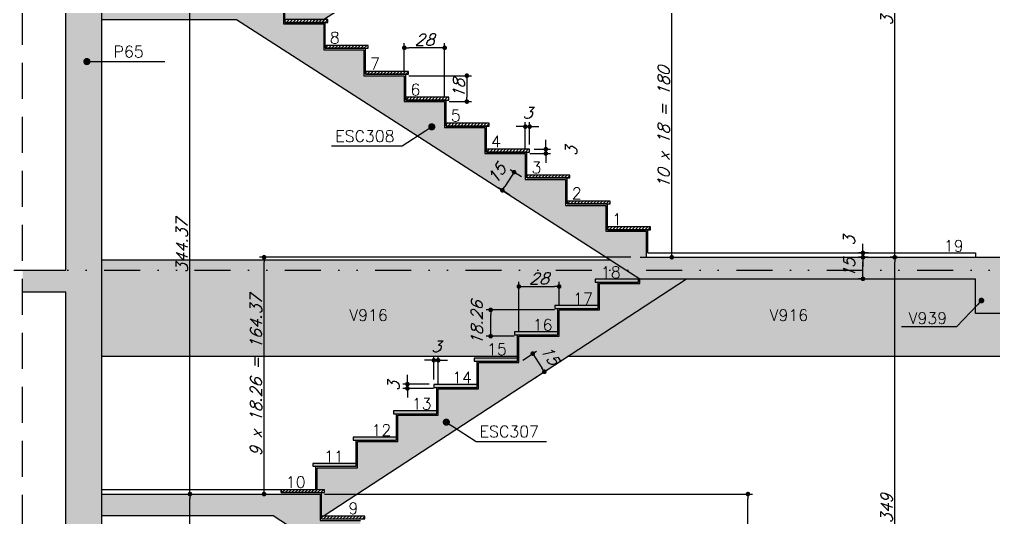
# Model space of a CAD drawing. Header units: millimetres. Extents: x 7530 to 14400, y -7174 to -2969.
# Drawn here: x 7871 to 8548, y -4761 to -4415 of the extents above; entities that cross this region are included whole.
import ezdxf
from ezdxf import colors
from ezdxf.entities.mleader import LeaderData, LeaderLine
from ezdxf.math import Vec2, Vec3

# ---------------------------------------------------------------- set-up
doc = ezdxf.new("R2010")
doc.units = ezdxf.units.MM
doc.header["$LTSCALE"] = 50
doc.header["$PDMODE"] = 3
doc.linetypes.add('DASHED', pattern=[0.75, 0.5, -0.25])
doc.linetypes.add('DIVIDE2', pattern=[0.625, 0.25, -0.125, 0, -0.125, 0, -0.125])
for name, color, linetype in [('F-AUX-RED', 1, 'Continuous'), ('F-BOCEL CORTE', 2, 'Continuous'), ('F-BOCEL VISTA', 253, 'Continuous'), ('F-CORTE', 4, 'Continuous'), ('F-COTAS', 106, 'Continuous'), ('F-EIXOS-DET', 1, 'Continuous'), ('F-ESC CORTE', 4, 'Continuous'), ('F-ESC NOME', 2, 'Continuous'), ('F-ESC NUM', 2, 'Continuous'), ('F-ESC SOLIDO CORTE', 71, 'Continuous'), ('F-ESC VISTA', 2, 'Continuous'), ('F-ESCADAS', 2, 'Continuous'), ('F-REV_VISTA', 254, 'Continuous'), ('F-REVESTIMENTO', 1, 'Continuous'), ('F-SOLIDO', 71, 'Continuous'), ('F-TEXTO-YELLOW', 2, 'Continuous'), ('F-VISTA', 2, 'Continuous'), ('F-VISTA SÓLIDO', 254, 'Continuous'), ('F-VISTA SÓLIDO ESCADA', 253, 'Continuous')]:
    doc.layers.add(name, color=color, linetype=linetype)
doc.styles.add('5385-ARQ-PB-BAS-PLA-TER-TORRE-A-106-TXT$0$R60-75', font='romans.shx', dxfattribs={"height": 0.1125})
doc.styles.add('CP-TEXT-INCL', font='romans.shx', dxfattribs={"oblique": 20})
doc.styles.add('MCP', font='romans.shx')
doc.styles.add('ROMANS', font='romans.shx')
doc.styles.get("Standard").update_dxf_attribs({"font": 'romans.shx'})
doc.dimstyles.new('CP-COTAS-50', dxfattribs={"dimscale": 0.64, "dimtxt": 12.5, "dimasz": 5, "dimexe": 5, "dimexo": 5, "dimgap": 2.5, "dimtad": 1, "dimdec": 1, "dimdsep": 46, "dimtxsty": 'CP-TEXT-INCL', "dimblk1": 'DOT', "dimblk2": 'DOT', "dimsah": 1, "dimcen": 9, "dimclrd": 256, "dimclre": 256, "dimclrt": 256, "dimadec": 0, "dimazin": 0, "dimtfac": 1, "dimtdec": 1, "dimtmove": 2, "dimatfit": 3, "dimldrblk": 'DOT', "dimfxl": 5, "dimtolj": 1, "dimarcsym": 0})

# ---------------------------------------------------------------- blocks, each defined once
blk = doc.blocks.new('A$C641cacc2')
at = {"layer": 'F-EIXOS-DET', "color": 252, "linetype": 'DIVIDE2', "ltscale": 2}
blk.add_lwpolyline([(13416.17, -5663.79), (14211.67, -5663.79)], dxfattribs=at)
blk = doc.blocks.new('BOCEL_EST')
at = {"layer": 'F-BOCEL CORTE'}
h = blk.add_hatch(dxfattribs=at)
h.set_pattern_fill('ANSI31', color=2, scale=0.5)
h.paths.add_polyline_path([(13.59, -262.25), (13.59, -260.25), (-16.41, -260.25), (-16.41, -262.25)])
at = {"layer": 'F-BOCEL CORTE', "color": 2}
blk.add_lwpolyline([(-16.41, -260.25), (-16.41, -262.25), (13.59, -262.25), (13.59, -260.25), (-16.41, -260.25)], dxfattribs=at)
blk = doc.blocks.new('BOCEL_VISTA_EST')
at = {"layer": 'F-BOCEL VISTA'}
h = blk.add_hatch(color=254, dxfattribs=at)
h.dxf.hatch_style = 1
h.paths.add_polyline_path([(-209.57, -462.94), (-209.57, -460.94), (-239.57, -460.94), (-239.57, -462.94)])
blk.add_lwpolyline([(-239.57, -460.94), (-239.57, -462.94), (-209.57, -462.94), (-209.57, -460.94), (-239.57, -460.94)], dxfattribs=at)
blk = doc.blocks.new('_DOT')
at = {"color": 0, "linetype": 'ByBlock'}
blk.add_line((-0.5, 0), (-1, 0), dxfattribs=at)
at = {"color": 0, "linetype": 'ByBlock', "const_width": 0.5}
blk.add_lwpolyline([(-0.25, 0, 1), (0.25, 0, 1)], format="xyb", close=True, dxfattribs=at)
blk = doc.blocks.new('*D326')
at = {"layer": 'DEFPOINTS', "color": 0, "transparency": 16777216}
for p in [(8159.05, -4651.44), (8159.05, -4667.98), (8162.05, -4670.98)]:
    blk.add_point(p, dxfattribs=at)
at = {"layer": 'F-COTAS', "lineweight": -2, "transparency": 16777216}
for p, q in [((8155.85, -4651.44), (8152.65, -4651.44)), ((8159.05, -4664.78), (8159.05, -4648.24)), ((8162.05, -4651.44), (8159.05, -4651.44)), ((8162.05, -4667.78), (8162.05, -4648.24)), ((8165.25, -4651.44), (8168.45, -4651.44))]:
    blk.add_line(p, q, dxfattribs=at)
at = {"layer": 'F-COTAS', "lineweight": -2, "transparency": 16777216, "xscale": 3.2, "yscale": 3.2, "zscale": 3.2}
blk.add_blockref('_DOT', (8159.05, -4651.44), dxfattribs=at)
at = {"layer": 'F-COTAS', "lineweight": -2, "transparency": 16777216, "xscale": 3.2, "yscale": 3.2, "zscale": 3.2, "rotation": 180}
blk.add_blockref('_DOT', (8162.05, -4651.44), dxfattribs=at)
at = {"layer": 'F-COTAS', "transparency": 16777216, "insert": (8160.55, -4641.84), "char_height": 8, "attachment_point": 5, "style": 'CP-TEXT-INCL'}
blk.add_mtext('\\A1;3', dxfattribs=at)
blk = doc.blocks.new('*D327')
at = {"layer": 'DEFPOINTS', "color": 0, "transparency": 16777216}
for p in [(8140.68, -4667.98), (8159.05, -4667.98), (8162.05, -4670.98)]:
    blk.add_point(p, dxfattribs=at)
at = {"layer": 'F-COTAS', "lineweight": -2, "transparency": 16777216}
for p, q in [((8140.68, -4664.78), (8140.68, -4661.58)), ((8155.85, -4667.98), (8137.48, -4667.98)), ((8158.85, -4670.98), (8137.48, -4670.98)), ((8140.68, -4670.98), (8140.68, -4667.98)), ((8140.68, -4674.18), (8140.68, -4677.38))]:
    blk.add_line(p, q, dxfattribs=at)
at = {"layer": 'F-COTAS', "lineweight": -2, "transparency": 16777216, "xscale": 3.2, "yscale": 3.2, "zscale": 3.2}
for p, rotation in [((8140.68, -4667.98), 270), ((8140.68, -4670.98), 90)]:
    blk.add_blockref('_DOT', p, dxfattribs=dict(at, rotation=rotation))
at = {"layer": 'F-COTAS', "transparency": 16777216, "insert": (8131.08, -4669.48), "char_height": 8, "attachment_point": 5, "rotation": 90, "style": 'CP-TEXT-INCL'}
blk.add_mtext('\\A1;3', dxfattribs=at)
blk = doc.blocks.new('*D342')
at = {"layer": 'DEFPOINTS', "color": 0, "transparency": 16777216}
for p in [(8222.55, -4507.93), (8225.55, -4504.93), (8236.78, -4507.93)]:
    blk.add_point(p, dxfattribs=at)
at = {"layer": 'F-COTAS', "lineweight": -2, "transparency": 16777216}
for p, q in [((8236.78, -4501.73), (8236.78, -4498.53)), ((8225.75, -4507.93), (8239.98, -4507.93)), ((8228.75, -4504.93), (8239.98, -4504.93)), ((8236.78, -4504.93), (8236.78, -4507.93)), ((8236.78, -4511.13), (8236.78, -4514.33))]:
    blk.add_line(p, q, dxfattribs=at)
at = {"layer": 'F-COTAS', "lineweight": -2, "transparency": 16777216, "xscale": 3.2, "yscale": 3.2, "zscale": 3.2}
for p, rotation in [((8236.78, -4504.93), 270), ((8236.78, -4507.93), 90)]:
    blk.add_blockref('_DOT', p, dxfattribs=dict(at, rotation=rotation))
at = {"layer": 'F-COTAS', "transparency": 16777216, "insert": (8254.38, -4506.43), "char_height": 8, "attachment_point": 5, "rotation": 90, "style": 'CP-TEXT-INCL'}
blk.add_mtext('\\A1;3', dxfattribs=at)
blk = doc.blocks.new('*D343')
at = {"layer": 'DEFPOINTS', "color": 0, "transparency": 16777216}
for p in [(8225.55, -4489.29), (8222.55, -4507.93), (8225.55, -4504.93)]:
    blk.add_point(p, dxfattribs=at)
at = {"layer": 'F-COTAS', "lineweight": -2, "transparency": 16777216}
for p, q in [((8219.35, -4489.29), (8216.15, -4489.29)), ((8222.55, -4504.73), (8222.55, -4486.09)), ((8222.55, -4489.29), (8225.55, -4489.29)), ((8225.55, -4501.73), (8225.55, -4486.09)), ((8228.75, -4489.29), (8231.95, -4489.29))]:
    blk.add_line(p, q, dxfattribs=at)
at = {"layer": 'F-COTAS', "lineweight": -2, "transparency": 16777216, "xscale": 3.2, "yscale": 3.2, "zscale": 3.2}
blk.add_blockref('_DOT', (8222.55, -4489.29), dxfattribs=at)
at = {"layer": 'F-COTAS', "lineweight": -2, "transparency": 16777216, "xscale": 3.2, "yscale": 3.2, "zscale": 3.2, "rotation": 180}
blk.add_blockref('_DOT', (8225.55, -4489.29), dxfattribs=at)
at = {"layer": 'F-COTAS', "transparency": 16777216, "insert": (8224.05, -4479.69), "char_height": 8, "attachment_point": 5, "style": 'CP-TEXT-INCL'}
blk.add_mtext('\\A1;3', dxfattribs=at)
blk = doc.blocks.new('*D344')
at = {"layer": 'DEFPOINTS', "color": 0, "transparency": 16777216}
for p in [(8138.55, -4434.57), (8138.55, -4453.93), (8166.55, -4471.93)]:
    blk.add_point(p, dxfattribs=at)
at = {"layer": 'F-COTAS', "lineweight": -2, "transparency": 16777216}
for p, q in [((8138.55, -4450.73), (8138.55, -4431.37)), ((8163.35, -4434.57), (8141.75, -4434.57)), ((8166.55, -4468.73), (8166.55, -4431.37))]:
    blk.add_line(p, q, dxfattribs=at)
at = {"layer": 'F-COTAS', "lineweight": -2, "transparency": 16777216, "xscale": 3.2, "yscale": 3.2, "zscale": 3.2, "rotation": 180}
blk.add_blockref('_DOT', (8138.55, -4434.57), dxfattribs=at)
at = {"layer": 'F-COTAS', "lineweight": -2, "transparency": 16777216, "xscale": 3.2, "yscale": 3.2, "zscale": 3.2}
blk.add_blockref('_DOT', (8166.55, -4434.57), dxfattribs=at)
at = {"layer": 'F-COTAS', "transparency": 16777216, "insert": (8152.55, -4428.97), "char_height": 8, "attachment_point": 5, "style": 'CP-TEXT-INCL'}
blk.add_mtext('\\A1;28', dxfattribs=at)
blk = doc.blocks.new('*D345')
at = {"layer": 'DEFPOINTS', "color": 0, "transparency": 16777216}
for p in [(8138.55, -4453.93), (8166.55, -4471.93), (8181.95, -4471.93)]:
    blk.add_point(p, dxfattribs=at)
at = {"layer": 'F-COTAS', "lineweight": -2, "transparency": 16777216}
for p, q in [((8141.75, -4453.93), (8185.15, -4453.93)), ((8181.95, -4457.13), (8181.95, -4468.73)), ((8169.75, -4471.93), (8185.15, -4471.93))]:
    blk.add_line(p, q, dxfattribs=at)
at = {"layer": 'F-COTAS', "lineweight": -2, "transparency": 16777216, "xscale": 3.2, "yscale": 3.2, "zscale": 3.2}
for p, rotation in [((8181.95, -4453.93), 90), ((8181.95, -4471.93), 270)]:
    blk.add_blockref('_DOT', p, dxfattribs=dict(at, rotation=rotation))
at = {"layer": 'F-COTAS', "transparency": 16777216, "insert": (8176.35, -4462.93), "char_height": 8, "attachment_point": 5, "rotation": 90, "style": 'CP-TEXT-INCL'}
blk.add_mtext('\\A1;18', dxfattribs=at)
blk = doc.blocks.new('*D349')
at = {"layer": 'DEFPOINTS', "color": 0, "transparency": 16777216}
for p in [(8218.05, -4652.98), (8226.16, -4665.6), (8235.81, -4659.4)]:
    blk.add_point(p, dxfattribs=at)
at = {"layer": 'F-COTAS', "lineweight": -2, "transparency": 16777216}
for p, q in [((8220.74, -4651.25), (8230.39, -4645.05)), ((8229.43, -4649.47), (8234.08, -4656.7)), ((8228.85, -4663.87), (8238.5, -4657.66))]:
    blk.add_line(p, q, dxfattribs=at)
at = {"layer": 'F-COTAS', "lineweight": -2, "transparency": 16777216, "xscale": 3.2, "yscale": 3.2, "zscale": 3.2}
for p, rotation in [((8227.7, -4646.78), 122.7352345898464), ((8235.81, -4659.4), 302.7352345898464)]:
    blk.add_blockref('_DOT', p, dxfattribs=dict(at, rotation=rotation))
at = {"layer": 'F-COTAS', "transparency": 16777216, "insert": (8239.83, -4647.89), "char_height": 8, "attachment_point": 5, "rotation": 302.73523, "style": 'CP-TEXT-INCL'}
blk.add_mtext('\\A1;15', dxfattribs=at)
blk = doc.blocks.new('*D354')
at = {"layer": 'DEFPOINTS', "color": 0, "transparency": 16777216}
for p in [(8222.55, -4525.93), (8206.63, -4533.52), (8214.44, -4538.54)]:
    blk.add_point(p, dxfattribs=at)
at = {"layer": 'F-COTAS', "lineweight": -2, "transparency": 16777216}
for p, q in [((8213.01, -4523.6), (8208.36, -4530.83)), ((8219.86, -4524.2), (8212.05, -4519.17)), ((8211.75, -4536.81), (8203.93, -4531.79))]:
    blk.add_line(p, q, dxfattribs=at)
at = {"layer": 'F-COTAS', "lineweight": -2, "transparency": 16777216, "xscale": 3.2, "yscale": 3.2, "zscale": 3.2}
for p, rotation in [((8214.74, -4520.9), 57.26477372789033), ((8206.63, -4533.52), 237.2647737278903)]:
    blk.add_blockref('_DOT', p, dxfattribs=dict(at, rotation=rotation))
at = {"layer": 'F-COTAS', "transparency": 16777216, "insert": (8202.61, -4522.02), "char_height": 8, "attachment_point": 5, "rotation": 57.26477, "style": 'CP-TEXT-INCL'}
blk.add_mtext('\\A1;15', dxfattribs=at)
blk = doc.blocks.new('*D359')
at = {"layer": 'DEFPOINTS', "color": 0, "transparency": 16777216}
for p in [(8198.5, -4616.45), (8246.05, -4616.45), (8218.05, -4634.72)]:
    blk.add_point(p, dxfattribs=at)
at = {"layer": 'F-COTAS', "lineweight": -2, "transparency": 16777216}
for p, q in [((8242.85, -4616.45), (8195.3, -4616.45)), ((8198.5, -4631.52), (8198.5, -4619.65)), ((8214.85, -4634.72), (8195.3, -4634.72))]:
    blk.add_line(p, q, dxfattribs=at)
at = {"layer": 'F-COTAS', "lineweight": -2, "transparency": 16777216, "xscale": 3.2, "yscale": 3.2, "zscale": 3.2}
for p, rotation in [((8198.5, -4616.45), 90), ((8198.5, -4634.72), 270)]:
    blk.add_blockref('_DOT', p, dxfattribs=dict(at, rotation=rotation))
at = {"layer": 'F-COTAS', "transparency": 16777216, "insert": (8188.9, -4625.59), "char_height": 8, "attachment_point": 5, "rotation": 90, "style": 'CP-TEXT-INCL'}
blk.add_mtext('\\A1;18.26', dxfattribs=at)
blk = doc.blocks.new('*D360')
at = {"layer": 'DEFPOINTS', "color": 0, "transparency": 16777216}
for p in [(8246.05, -4600.27), (8246.05, -4616.45), (8218.05, -4634.72)]:
    blk.add_point(p, dxfattribs=at)
at = {"layer": 'F-COTAS', "lineweight": -2, "transparency": 16777216}
for p, q in [((8218.05, -4631.52), (8218.05, -4597.07)), ((8246.05, -4613.25), (8246.05, -4597.07)), ((8221.25, -4600.27), (8242.85, -4600.27))]:
    blk.add_line(p, q, dxfattribs=at)
at = {"layer": 'F-COTAS', "lineweight": -2, "transparency": 16777216, "xscale": 3.2, "yscale": 3.2, "zscale": 3.2, "rotation": 180}
blk.add_blockref('_DOT', (8218.05, -4600.27), dxfattribs=at)
at = {"layer": 'F-COTAS', "lineweight": -2, "transparency": 16777216, "xscale": 3.2, "yscale": 3.2, "zscale": 3.2}
blk.add_blockref('_DOT', (8246.05, -4600.27), dxfattribs=at)
at = {"layer": 'F-COTAS', "transparency": 16777216, "insert": (8232.05, -4594.67), "char_height": 8, "attachment_point": 5, "style": 'CP-TEXT-INCL'}
blk.add_mtext('\\A1;28', dxfattribs=at)
blk = doc.blocks.new('*D364')
at = {"layer": 'DEFPOINTS', "color": 0, "transparency": 16777216}
for p in [(8479.04, -4579.93), (8479.04, -4579.93), (8479.04, -4928.93)]:
    blk.add_point(p, dxfattribs=at)
at = {"layer": 'F-COTAS', "lineweight": -2, "transparency": 16777216}
blk.add_line((8479.04, -4925.73), (8479.04, -4583.13), dxfattribs=at)
at = {"layer": 'F-COTAS', "lineweight": -2, "transparency": 16777216, "xscale": 3.2, "yscale": 3.2, "zscale": 3.2}
for p, rotation in [((8479.04, -4579.93), 90), ((8479.04, -4928.93), 270)]:
    blk.add_blockref('_DOT', p, dxfattribs=dict(at, rotation=rotation))
at = {"layer": 'F-COTAS', "transparency": 16777216, "insert": (8473.44, -4754.43), "char_height": 8, "attachment_point": 5, "rotation": 90, "style": 'CP-TEXT-INCL'}
blk.add_mtext('\\A1;349', dxfattribs=at)
blk = doc.blocks.new('*D365')
at = {"layer": 'DEFPOINTS', "color": 0, "transparency": 16777216}
for p in [(8479.04, -4237.93), (8484.1, -4237.93), (8484.1, -4579.93)]:
    blk.add_point(p, dxfattribs=at)
at = {"layer": 'F-COTAS', "lineweight": -2, "transparency": 16777216}
for p, q in [((8480.9, -4237.93), (8475.84, -4237.93)), ((8479.04, -4576.73), (8479.04, -4241.13)), ((8480.9, -4579.93), (8475.84, -4579.93))]:
    blk.add_line(p, q, dxfattribs=at)
at = {"layer": 'F-COTAS', "lineweight": -2, "transparency": 16777216, "xscale": 3.2, "yscale": 3.2, "zscale": 3.2}
for p, rotation in [((8479.04, -4237.93), 90), ((8479.04, -4579.93), 270)]:
    blk.add_blockref('_DOT', p, dxfattribs=dict(at, rotation=rotation))
at = {"layer": 'F-COTAS', "transparency": 16777216, "insert": (8473.44, -4408.93), "char_height": 8, "attachment_point": 5, "rotation": 90, "style": 'CP-TEXT-INCL'}
blk.add_mtext('\\A1;342', dxfattribs=at)
blk = doc.blocks.new('*D372')
at = {"layer": 'DEFPOINTS', "color": 0, "transparency": 16777216}
for p in [(8456.95, -4579.93), (8461.58, -4579.93), (8461.58, -4594.93)]:
    blk.add_point(p, dxfattribs=at)
at = {"layer": 'F-COTAS', "lineweight": -2, "transparency": 16777216}
for p, q in [((8458.38, -4579.93), (8453.75, -4579.93)), ((8456.95, -4591.73), (8456.95, -4583.13)), ((8458.38, -4594.93), (8453.75, -4594.93))]:
    blk.add_line(p, q, dxfattribs=at)
at = {"layer": 'F-COTAS', "lineweight": -2, "transparency": 16777216, "xscale": 3.2, "yscale": 3.2, "zscale": 3.2}
for p, rotation in [((8456.95, -4579.93), 90), ((8456.95, -4594.93), 270)]:
    blk.add_blockref('_DOT', p, dxfattribs=dict(at, rotation=rotation))
at = {"layer": 'F-COTAS', "transparency": 16777216, "insert": (8447.35, -4587.43), "char_height": 8, "attachment_point": 5, "rotation": 90, "style": 'CP-TEXT-INCL'}
blk.add_mtext('\\A1;15', dxfattribs=at)
blk = doc.blocks.new('*D373')
at = {"layer": 'DEFPOINTS', "color": 0, "transparency": 16777216}
for p in [(8456.95, -4576.93), (8463.78, -4576.93), (8463.78, -4579.93)]:
    blk.add_point(p, dxfattribs=at)
at = {"layer": 'F-COTAS', "lineweight": -2, "transparency": 16777216}
for p, q in [((8456.95, -4573.73), (8456.95, -4570.53)), ((8460.58, -4576.93), (8453.75, -4576.93)), ((8456.95, -4579.93), (8456.95, -4576.93)), ((8460.58, -4579.93), (8453.75, -4579.93)), ((8456.95, -4583.13), (8456.95, -4586.33))]:
    blk.add_line(p, q, dxfattribs=at)
at = {"layer": 'F-COTAS', "lineweight": -2, "transparency": 16777216, "xscale": 3.2, "yscale": 3.2, "zscale": 3.2}
for p, rotation in [((8456.95, -4576.93), 270), ((8456.95, -4579.93), 90)]:
    blk.add_blockref('_DOT', p, dxfattribs=dict(at, rotation=rotation))
at = {"layer": 'F-COTAS', "transparency": 16777216, "insert": (8447.35, -4568.55), "char_height": 8, "attachment_point": 5, "rotation": 90, "style": 'CP-TEXT-INCL'}
blk.add_mtext('\\A1;3', dxfattribs=at)
blk = doc.blocks.new('*D378')
at = {"layer": 'DEFPOINTS', "color": 0, "transparency": 16777216}
for p in [(7989.72, -4744.3), (7989.72, -4744.3), (7989.72, -5088.93)]:
    blk.add_point(p, dxfattribs=at)
at = {"layer": 'F-COTAS', "lineweight": -2, "transparency": 16777216}
blk.add_line((7989.72, -5085.73), (7989.72, -4747.5), dxfattribs=at)
at = {"layer": 'F-COTAS', "lineweight": -2, "transparency": 16777216, "xscale": 3.2, "yscale": 3.2, "zscale": 3.2}
for p, rotation in [((7989.72, -4744.3), 90), ((7989.72, -5088.93), 270)]:
    blk.add_blockref('_DOT', p, dxfattribs=dict(at, rotation=rotation))
at = {"layer": 'F-COTAS', "transparency": 16777216, "insert": (7984.12, -4916.61), "char_height": 8, "attachment_point": 5, "rotation": 90, "style": 'CP-TEXT-INCL'}
blk.add_mtext('\\A1;344.6', dxfattribs=at)
blk = doc.blocks.new('*D379')
at = {"layer": 'DEFPOINTS', "color": 0, "transparency": 16777216}
for p in [(7987.78, -4399.93), (7989.72, -4399.93), (7989.72, -4744.3)]:
    blk.add_point(p, dxfattribs=at)
at = {"layer": 'F-COTAS', "lineweight": -2, "transparency": 16777216}
for p, q in [((7990.98, -4399.93), (7992.92, -4399.93)), ((7989.72, -4741.1), (7989.72, -4403.13))]:
    blk.add_line(p, q, dxfattribs=at)
at = {"layer": 'F-COTAS', "lineweight": -2, "transparency": 16777216, "xscale": 3.2, "yscale": 3.2, "zscale": 3.2}
for p, rotation in [((7989.72, -4399.93), 90), ((7989.72, -4744.3), 270)]:
    blk.add_blockref('_DOT', p, dxfattribs=dict(at, rotation=rotation))
at = {"layer": 'F-COTAS', "transparency": 16777216, "insert": (7984.12, -4572.11), "char_height": 8, "attachment_point": 5, "rotation": 90, "style": 'CP-TEXT-INCL'}
blk.add_mtext('\\A1;344.37', dxfattribs=at)
blk = doc.blocks.new('*D387')
at = {"layer": 'DEFPOINTS', "color": 0, "transparency": 16777216}
for p in [(8080.03, -4744.3), (8377.1, -4744.3), (8329.03, -4908.66)]:
    blk.add_point(p, dxfattribs=at)
at = {"layer": 'F-COTAS', "lineweight": -2, "transparency": 16777216}
for p, q in [((8083.23, -4744.3), (8380.3, -4744.3)), ((8377.1, -4905.46), (8377.1, -4747.5)), ((8332.23, -4908.66), (8380.3, -4908.66))]:
    blk.add_line(p, q, dxfattribs=at)
at = {"layer": 'F-COTAS', "lineweight": -2, "transparency": 16777216, "xscale": 3.2, "yscale": 3.2, "zscale": 3.2}
for p, rotation in [((8377.1, -4744.3), 90), ((8377.1, -4908.66), 270)]:
    blk.add_blockref('_DOT', p, dxfattribs=dict(at, rotation=rotation))
at = {"layer": 'F-COTAS', "transparency": 16777216, "insert": (8371.5, -4826.48), "char_height": 8, "attachment_point": 5, "rotation": 90, "style": 'CP-TEXT-INCL'}
blk.add_mtext('\\A1;9 x 18.26 = 164.37', dxfattribs=at)
blk = doc.blocks.new('*D388')
at = {"layer": 'DEFPOINTS', "color": 0, "transparency": 16777216}
for p in [(8041.17, -4579.93), (8299.03, -4579.93), (8041.17, -4744.3)]:
    blk.add_point(p, dxfattribs=at)
at = {"layer": 'F-COTAS', "lineweight": -2, "transparency": 16777216}
for p, q in [((8295.83, -4579.93), (8037.97, -4579.93)), ((8041.17, -4741.1), (8041.17, -4583.13))]:
    blk.add_line(p, q, dxfattribs=at)
at = {"layer": 'F-COTAS', "lineweight": -2, "transparency": 16777216, "xscale": 3.2, "yscale": 3.2, "zscale": 3.2}
for p, rotation in [((8041.17, -4579.93), 90), ((8041.17, -4744.3), 270)]:
    blk.add_blockref('_DOT', p, dxfattribs=dict(at, rotation=rotation))
at = {"layer": 'F-COTAS', "transparency": 16777216, "insert": (8035.57, -4662.11), "char_height": 8, "attachment_point": 5, "rotation": 90, "style": 'CP-TEXT-INCL'}
blk.add_mtext('\\A1;9 x 18.26 = 164.37', dxfattribs=at)
blk = doc.blocks.new('*D389')
at = {"layer": 'DEFPOINTS', "color": 0, "transparency": 16777216}
for p in [(8061.31, -4399.93), (8324.24, -4399.93), (8299.03, -4579.93)]:
    blk.add_point(p, dxfattribs=at)
at = {"layer": 'F-COTAS', "lineweight": -2, "transparency": 16777216}
for p, q in [((8064.51, -4399.93), (8327.44, -4399.93)), ((8324.24, -4576.73), (8324.24, -4403.13)), ((8302.23, -4579.93), (8327.44, -4579.93))]:
    blk.add_line(p, q, dxfattribs=at)
at = {"layer": 'F-COTAS', "lineweight": -2, "transparency": 16777216, "xscale": 3.2, "yscale": 3.2, "zscale": 3.2}
for p, rotation in [((8324.24, -4399.93), 90), ((8324.24, -4579.93), 270)]:
    blk.add_blockref('_DOT', p, dxfattribs=dict(at, rotation=rotation))
at = {"layer": 'F-COTAS', "transparency": 16777216, "insert": (8318.64, -4489.93), "char_height": 8, "attachment_point": 5, "rotation": 90, "style": 'CP-TEXT-INCL'}
blk.add_mtext('\\A1;10 x 18 = 180', dxfattribs=at)

msp = doc.modelspace()

# ---------------------------------------------------------------- hatches: boundary and pattern name
at = {"layer": 'F-ESC SOLIDO CORTE'}
h = msp.add_hatch(color=256, dxfattribs=at)
h.dxf.hatch_style = 1
h.paths.add_polyline_path([(8138.55, -4471.927), (8138.55, -4453.927), (8110.55, -4453.927), (8110.55, -4435.927), (8082.55, -4435.927), (8082.55, -4417.927), (8054.55, -4417.927), (8054.55, -4399.927), (7928.528, -4399.927), (7928.528, -4414.927), (8022.145, -4414.927), (8302.145, -4594.927), (8535.028, -4594.927), (8535.028, -4618.927), (8554.028, -4618.927), (8554.028, -4579.927), (8535.028, -4579.927), (8306.55, -4579.927), (8306.55, -4561.927), (8278.55, -4561.927), (8278.55, -4543.927), (8250.55, -4543.927), (8250.55, -4525.927), (8222.55, -4525.927), (8222.55, -4507.927), (8194.55, -4507.927), (8194.55, -4489.927), (8166.55, -4489.927), (8166.55, -4471.927)])
h = msp.add_hatch(color=256, dxfattribs=at)
h.dxf.hatch_style = 1
h.paths.add_polyline_path([(7928.528, -4744.296), (7928.528, -4759.296), (8047.569, -4759.296), (8295.529, -4921.029), (8327.17, -4943.927), (8535.028, -4943.927), (8535.028, -4988.927), (8554.028, -4988.927), (8554.028, -4923.927), (8535.028, -4923.927), (8535.028, -4928.927), (8332.028, -4928.927), (8332.028, -4908.664), (8304.028, -4908.664), (8304.028, -4890.401), (8276.028, -4890.401), (8276.028, -4872.138), (8248.028, -4872.138), (8248.028, -4853.875), (8220.028, -4853.875), (8220.028, -4835.612), (8192.028, -4835.612), (8192.028, -4817.348), (8164.028, -4817.348), (8164.028, -4799.085), (8136.028, -4799.085), (8136.028, -4780.822), (8108.028, -4780.822), (8108.028, -4762.559), (8080.028, -4762.559), (8080.028, -4744.296)])
at = {"layer": 'F-SOLIDO'}
h = msp.add_hatch(color=256, dxfattribs=at)
h.dxf.hatch_style = 1
h.paths.add_polyline_path([(8554.028, -5774.927), (7928.528, -5774.927), (7928.528, -5789.927), (8535.028, -5789.927), (8535.028, -5819.927), (8554.028, -5819.927)])
h.paths.add_polyline_path([(7928.528, -3502.927), (7903.528, -3502.927), (7903.528, -3562.927), (7873.528, -3562.927), (7873.528, -3577.927), (7903.528, -3577.927), (7903.528, -3904.927), (7873.528, -3904.927), (7873.528, -3919.927), (7903.528, -3919.927), (7903.528, -4246.927), (7873.528, -4246.927), (7873.528, -4261.927), (7903.528, -4261.927), (7903.528, -4588.927), (7873.528, -4588.927), (7873.528, -4603.927), (7903.528, -4603.927), (7903.528, -4933.925), (7873.528, -4933.925), (7873.528, -4948.925), (7903.528, -4948.925), (7903.528, -5774.927), (7873.528, -5774.927), (7873.528, -5789.927), (7903.528, -5789.927), (7903.528, -5819.927), (7928.528, -5819.927)])
at = {"layer": 'F-VISTA SÓLIDO'}
h = msp.add_hatch(color=256, dxfattribs=at)
h.dxf.hatch_style = 1
h.paths.add_polyline_path([(8217.05, -4648.927), (8217.05, -4633.717), (8245.05, -4633.717), (8245.05, -4615.454), (8273.05, -4615.454), (8273.05, -4597.19), (8301.05, -4597.19), (8301.05, -4594.927), (8301.05, -4594.224), (8281.923, -4581.927), (7928.528, -4581.927), (7928.528, -4648.927)])
h = msp.add_hatch(color=256, dxfattribs=at)
h.dxf.hatch_style = 1
h.paths.add_polyline_path([(8334.51, -4594.927), (8251.72, -4648.927), (8614.028, -4648.927), (8614.028, -4618.927), (8554.028, -4618.927), (8535.028, -4618.927), (8535.028, -4594.927)])
at = {"layer": 'F-VISTA SÓLIDO ESCADA'}
h = msp.add_hatch(color=256, dxfattribs=at)
h.dxf.hatch_style = 1
h.paths.add_polyline_path([(8190.028, -4327.927), (8162.028, -4327.927), (8162.028, -4345.927), (8134.028, -4345.927), (8134.028, -4363.927), (8106.028, -4363.927), (8106.028, -4381.927), (8078.028, -4381.927), (8078.028, -4399.927), (8055.55, -4399.927), (8055.55, -4414.927), (8082.434, -4414.927), (8334.434, -4252.927), (8301.928, -4252.927), (8301.928, -4255.927), (8274.028, -4255.927), (8274.028, -4273.927), (8246.028, -4273.927), (8246.028, -4291.927), (8218.028, -4291.927), (8218.028, -4309.927), (8190.028, -4309.927)])
h = msp.add_hatch(color=256, dxfattribs=at)
h.dxf.hatch_style = 1
h.paths.add_polyline_path([(8334.51, -4594.927), (8302.05, -4594.927), (8302.05, -4598.19), (8274.05, -4598.19), (8274.05, -4616.454), (8246.05, -4616.454), (8246.05, -4634.717), (8218.05, -4634.717), (8218.05, -4652.98), (8190.05, -4652.98), (8190.05, -4671.243), (8162.05, -4671.243), (8162.05, -4689.506), (8134.05, -4689.506), (8134.05, -4707.769), (8106.05, -4707.769), (8106.05, -4726.033), (8078.05, -4726.033), (8078.05, -4741.296), (8083.028, -4741.296), (8083.028, -4743.296), (8081.028, -4743.296), (8081.028, -4759.559), (8082.106, -4759.559)])

# ---------------------------------------------------------------- linework, layer by layer
at = {"layer": 'F-AUX-RED', "color": 1, "linetype": 'DASHED'}
msp.add_line((7873.528, -5819.927), (7873.528, -3502.927), dxfattribs=at)
at = {"layer": 'F-CORTE'}
for p, q in [((7928.528, -4414.927), (7928.528, -4072.927)), ((7903.528, -4588.927), (7903.528, -4261.927)), ((7928.528, -4759.296), (7928.528, -4414.927)), ((7903.528, -4933.925), (7903.528, -4603.927)), ((7928.528, -5110.927), (7928.528, -4759.296))]:
    msp.add_line(p, q, dxfattribs=at)
for points in [[(7873.528, -4588.927), (7903.528, -4588.927)], [(7873.528, -4603.927), (7903.528, -4603.927)]]:
    msp.add_lwpolyline(points, dxfattribs=at)
at = {"layer": 'F-ESC CORTE'}
for p, q in [((8054.55, -4399.927), (8054.55, -4417.927)), ((8082.55, -4417.927), (8082.55, -4435.927)), ((8110.55, -4435.927), (8110.55, -4453.927)), ((8138.55, -4453.927), (8138.55, -4471.927)), ((8166.55, -4471.927), (8166.55, -4489.927)), ((8194.55, -4489.927), (8194.55, -4507.927)), ((8222.55, -4507.927), (8222.55, -4525.927)), ((8250.55, -4525.927), (8250.55, -4543.927)), ((8278.55, -4543.927), (8278.55, -4561.927)), ((8306.55, -4561.927), (8306.55, -4579.927)), ((8047.569, -4759.296), (7928.528, -4759.296))]:
    msp.add_line(p, q, dxfattribs=at)
for points in [[(7928.528, -4414.927), (8022.145, -4414.927), (8302.145, -4594.927), (8535.028, -4594.927)], [(8054.55, -4417.927), (8082.55, -4417.927)], [(8082.55, -4435.927), (8110.55, -4435.927)], [(8110.55, -4453.927), (8138.55, -4453.927)], [(8138.55, -4471.927), (8166.55, -4471.927)], [(8166.55, -4489.927), (8194.55, -4489.927)], [(8194.55, -4507.927), (8222.55, -4507.927)], [(8222.55, -4525.927), (8250.55, -4525.927)], [(8250.55, -4543.927), (8278.55, -4543.927)], [(8278.55, -4561.927), (8306.55, -4561.927)], [(8306.55, -4579.927), (8535.028, -4579.927)], [(8535.028, -4579.927), (8554.028, -4579.927), (8554.028, -4618.927), (8535.028, -4618.927), (8535.028, -4594.927)], [(7928.528, -4744.296), (8080.028, -4744.296)], [(8080.028, -4744.296), (8080.028, -4762.559), (8108.028, -4762.559)], [(8535.028, -4943.927), (8327.17, -4943.927), (8295.529, -4921.029), (8047.569, -4759.296)]]:
    msp.add_lwpolyline(points, dxfattribs=at)
at = {"layer": 'F-ESC VISTA'}
for p, q in [((8274.05, -4616.454), (8274.05, -4598.19)), ((8274.05, -4598.19), (8302.05, -4598.19)), ((8302.05, -4598.19), (8302.05, -4594.867)), ((8246.05, -4634.717), (8246.05, -4616.454)), ((8246.05, -4616.454), (8274.05, -4616.454)), ((8218.05, -4652.98), (8218.05, -4634.717)), ((8218.05, -4634.717), (8246.05, -4634.717)), ((8190.05, -4671.243), (8190.05, -4652.98)), ((8190.05, -4652.98), (8218.05, -4652.98)), ((8162.05, -4689.506), (8162.05, -4671.243)), ((8162.05, -4671.243), (8190.05, -4671.243)), ((8134.05, -4707.769), (8134.05, -4689.506)), ((8134.05, -4689.506), (8162.05, -4689.506)), ((8106.05, -4726.033), (8106.05, -4707.769)), ((8106.05, -4707.769), (8134.05, -4707.769)), ((8078.05, -4726.033), (8106.05, -4726.033))]:
    msp.add_line(p, q, dxfattribs=at)
for points in [[(8075.028, -4414.927), (8082.434, -4414.927), (8334.434, -4252.927)], [(8078.05, -4741.296), (8078.05, -4726.033)]]:
    msp.add_lwpolyline(points, dxfattribs=at)
at = {"layer": 'F-ESCADAS'}
msp.add_lwpolyline([(8082.106, -4759.559), (8334.51, -4594.927)], dxfattribs=at)
at = {"layer": 'F-REV_VISTA'}
for p, q in [((8273.05, -4615.454), (8273.05, -4597.19)), ((8301.05, -4597.19), (8301.05, -4594.224)), ((8301.05, -4597.19), (8301.05, -4594.927)), ((8245.05, -4633.717), (8245.05, -4615.454)), ((8245.05, -4615.454), (8273.05, -4615.454)), ((8217.05, -4651.98), (8217.05, -4633.717)), ((8217.05, -4633.717), (8245.05, -4633.717)), ((8189.05, -4670.243), (8189.05, -4651.98)), ((8189.05, -4651.98), (8217.05, -4651.98)), ((8161.05, -4688.506), (8161.05, -4670.243)), ((8161.05, -4670.243), (8189.05, -4670.243)), ((8133.05, -4706.769), (8133.05, -4688.506)), ((8133.05, -4688.506), (8161.05, -4688.506)), ((8105.05, -4725.033), (8105.05, -4706.769)), ((8105.05, -4706.769), (8133.05, -4706.769)), ((8077.05, -4741.296), (8077.05, -4725.033)), ((8077.05, -4725.033), (8105.05, -4725.033))]:
    msp.add_line(p, q, dxfattribs=at)
at = {"layer": 'F-REVESTIMENTO'}
for p, q in [((8055.55, -4416.927), (8055.55, -4398.927)), ((8083.55, -4416.927), (8055.55, -4416.927)), ((8083.55, -4434.927), (8083.55, -4416.927)), ((8111.55, -4434.927), (8083.55, -4434.927)), ((8111.55, -4452.927), (8111.55, -4434.927)), ((8139.55, -4452.927), (8111.55, -4452.927)), ((8139.55, -4470.927), (8139.55, -4452.927)), ((8167.55, -4470.927), (8139.55, -4470.927)), ((8167.55, -4488.927), (8167.55, -4470.927)), ((8195.55, -4488.927), (8167.55, -4488.927)), ((8195.55, -4506.927), (8195.55, -4488.927)), ((8223.55, -4506.927), (8195.55, -4506.927)), ((8223.55, -4524.927), (8223.55, -4506.927)), ((8251.55, -4524.927), (8223.55, -4524.927)), ((8251.55, -4542.927), (8251.55, -4524.927)), ((8279.55, -4542.927), (8251.55, -4542.927)), ((8279.55, -4560.927), (8279.55, -4542.927)), ((8307.55, -4560.927), (8279.55, -4560.927)), ((8307.55, -4576.927), (8307.55, -4560.927)), ((8307.55, -4576.927), (8535.028, -4576.927)), ((8081.028, -4759.559), (8081.028, -4743.427))]:
    msp.add_line(p, q, dxfattribs=at)
for points in [[(8535.028, -4576.927), (8535.028, -4579.927)], [(8078.028, -4743.296), (8053.028, -4743.296), (8053.028, -4741.296), (7928.528, -4741.296)]]:
    msp.add_lwpolyline(points, dxfattribs=at)
at = {"layer": 'F-VISTA'}
for points in [[(8281.923, -4581.927), (7928.528, -4581.927)], [(8217.05, -4648.927), (7928.528, -4648.927)], [(8614.028, -4648.927), (8251.72, -4648.927)]]:
    msp.add_lwpolyline(points, dxfattribs=at)

# ---------------------------------------------------------------- block references
at = {"layer": 'F-BOCEL CORTE'}
for p in [(8071.962, -4154.674), (8099.962, -4172.674), (8127.962, -4190.674), (8155.962, -4208.674), (8183.962, -4226.674), (8211.962, -4244.674), (8239.962, -4262.674), (8267.962, -4280.674), (8295.962, -4298.674), (8069.439, -4481.043), (8097.439, -4499.306)]:
    msp.add_blockref('BOCEL_EST', p, dxfattribs=at)
at = {"layer": 'F-BOCEL VISTA'}
for p in [(8510.616, -4134.252), (8482.616, -4152.515), (8454.616, -4170.779), (8426.616, -4189.042), (8398.616, -4207.305), (8370.616, -4225.568), (8342.616, -4243.831), (8314.616, -4262.094)]:
    msp.add_blockref('BOCEL_VISTA_EST', p, dxfattribs=at)
at = {"layer": 'F-EIXOS-DET'}
msp.add_blockref('A$C641cacc2', (-5548.644, 1074.866), dxfattribs=at)

# ---------------------------------------------------------------- texts
at = {"layer": 'F-ESC NOME', "style": 'ROMANS'}
for s, p in [('ESC308', (8090.623, -4499.874)), ('ESC307', (8190.864, -4704.841))]:
    msp.add_text(s, height=8, dxfattribs=at).set_placement(p)
at = {"layer": 'F-ESC NUM', "style": '5385-ARQ-PB-BAS-PLA-TER-TORRE-A-106-TXT$0$R60-75'}
for s, p in [('8', (8086.822, -4431.617)), ('7', (8114.822, -4449.617)), ('6', (8142.822, -4467.617)), ('5', (8170.822, -4485.617)), ('4', (8198.822, -4503.617)), ('3', (8226.822, -4521.617)), ('2', (8254.822, -4539.617)), ('1', (8282.822, -4557.617)), ('19', (8513.106, -4576.021)), ('18', (8275.023, -4594.351)), ('17', (8255.749, -4612.614)), ('16', (8227.749, -4630.877)), ('15', (8195.962, -4647.802)), ('14', (8171.749, -4667.403)), ('13', (8143.749, -4685.666)), ('12', (8115.749, -4703.929)), ('11', (8082.749, -4722.193)), ('10', (8056.281, -4739.985)), ('9', (8099.723, -4758.248))]:
    msp.add_text(s, height=8, dxfattribs=at).set_placement(p)
at = {"layer": 'F-TEXTO-YELLOW'}
for s, style, p in [('P65', 'MCP', (7936.686, -4441.22)), ('V916', 'ROMANS', (8100.315, -4624.132)), ('V916', 'ROMANS', (8392.13, -4624.132)), ('V939', 'ROMANS', (8488.643, -4626.243))]:
    msp.add_text(s, height=8, dxfattribs=dict(at, style=style)).set_placement(p)

# ---------------------------------------------------------------- dimensions: what is measured, and where the dimension line sits
at = {"layer": 'F-COTAS'}
for base, p1, p2, picture, middle in [((8479.036, -4237.927), (8484.099, -4579.927), (8484.099, -4237.927), '*D365', (8473.436, -4408.927)), ((8181.954, -4471.927), (8138.55, -4453.927), (8166.55, -4471.927), '*D345', (8176.354, -4462.927)), ((8236.779, -4507.927), (8225.55, -4504.927), (8222.55, -4507.927), '*D342', (8254.379, -4506.427)), ((8456.945, -4579.927), (8461.575, -4594.927), (8461.575, -4579.927), '*D372', (8447.345, -4587.427)), ((8479.036, -4579.927), (8479.036, -4928.927), (8479.036, -4579.927), '*D364', (8473.436, -4754.427)), ((7989.723, -4744.296), (7989.723, -5088.927), (7989.723, -4744.296), '*D378', (7984.123, -4916.612))]:
    dim = msp.add_linear_dim(base=base, p1=p1, p2=p2, angle=90, dimstyle='CP-COTAS-50', dxfattribs=at)
    dim.commit()
    dim.dimension.update_dxf_attribs({"geometry": picture, "text_midpoint": middle})
for base, p1, p2, override, picture, middle in [((7989.723, -4399.927), (7989.723, -4744.296), (7987.778, -4399.927), {"dimdec": 2}, '*D379', (7984.123, -4572.112)), ((8198.498, -4616.454), (8218.05, -4634.717), (8246.05, -4616.454), {"dimdec": 2}, '*D359', (8188.898, -4625.585)), ((8140.676, -4667.98), (8162.05, -4670.98), (8159.05, -4667.98), {"dimfxl": 2.5}, '*D327', (8131.076, -4669.48))]:
    dim = msp.add_linear_dim(base=base, p1=p1, p2=p2, angle=90, dimstyle='CP-COTAS-50', override=override, dxfattribs=at)
    dim.commit()
    dim.dimension.update_dxf_attribs({"geometry": picture, "text_midpoint": middle})
dim = msp.add_linear_dim(base=(8324.237, -4399.927), p1=(8299.028, -4579.927), p2=(8061.306, -4399.927), angle=90, text='10 x 18 = <>', dimstyle='CP-COTAS-50', dxfattribs=at)
dim.commit()
dim.dimension.update_dxf_attribs({"geometry": '*D389', "text_midpoint": (8318.637, -4489.927)})
for base, p1, p2, picture, middle in [((8138.55, -4434.575), (8166.55, -4471.927), (8138.55, -4453.927), '*D344', (8152.55, -4428.975)), ((8225.55, -4489.292), (8222.55, -4507.927), (8225.55, -4504.927), '*D343', (8224.05, -4479.692))]:
    dim = msp.add_linear_dim(base=base, p1=p1, p2=p2, dimstyle='CP-COTAS-50', dxfattribs=at)
    dim.commit()
    dim.dimension.update_dxf_attribs({"geometry": picture, "text_midpoint": middle})
for p1, p2, distance, picture, middle in [((8222.55, -4525.927), (8214.439, -4538.545), -9.288, '*D354', (8202.607, -4522.023)), ((8218.05, -4652.98), (8226.162, -4665.598), 11.471, '*D349', (8239.83, -4647.895))]:
    dim = msp.add_aligned_dim(p1=p1, p2=p2, distance=distance, dimstyle='CP-COTAS-50', dxfattribs=at)
    dim.commit()
    dim.dimension.update_dxf_attribs({"geometry": picture, "text_midpoint": middle})
dim = msp.add_linear_dim(base=(8456.945, -4576.927), p1=(8463.778, -4579.927), p2=(8463.778, -4576.927), angle=90, dimstyle='CP-COTAS-50', dxfattribs=at)
dim.commit()
dim.dimension.update_dxf_attribs({"geometry": '*D373', "text_midpoint": (8447.345, -4568.546), "dimtype": 160})
for base, p1, p2, picture, middle in [((8041.172, -4579.927), (8041.172, -4744.296), (8299.028, -4579.927), '*D388', (8035.572, -4662.112)), ((8377.103, -4744.296), (8329.028, -4908.664), (8080.028, -4744.296), '*D387', (8371.503, -4826.48))]:
    dim = msp.add_linear_dim(base=base, p1=p1, p2=p2, angle=90, text='9 x 18.26 = <>', dimstyle='CP-COTAS-50', override={"dimdec": 2}, dxfattribs=at)
    dim.commit()
    dim.dimension.update_dxf_attribs({"geometry": picture, "text_midpoint": middle})
for base, p1, p2, override, picture, middle in [((8246.05, -4600.268), (8218.05, -4634.717), (8246.05, -4616.454), {"dimdec": 2}, '*D360', (8232.05, -4594.668)), ((8159.05, -4651.437), (8162.05, -4670.98), (8159.05, -4667.98), {"dimfxl": 2.5}, '*D326', (8160.55, -4641.837))]:
    dim = msp.add_linear_dim(base=base, p1=p1, p2=p2, dimstyle='CP-COTAS-50', override=override, dxfattribs=at)
    dim.commit()
    dim.dimension.update_dxf_attribs({"geometry": picture, "text_midpoint": middle})

# ---------------------------------------------------------------- leaders
at = {"layer": 'F-AUX-RED'}
ml = msp.add_multileader_mtext('Standard', dxfattribs=at)
ml.set_content('', color=256)
ml.set_leader_properties()
ml.set_arrow_properties(name='DOT')
ml.build(insert=Vec2(0, 0))
ml.multileader.update_dxf_attribs({"text_right_attachment_type": 6, "text_top_attachment_type": 0, "text_bottom_attachment_type": 0, "dogleg_length": 0.36, "arrow_head_size": 5})
ctx = ml.context
ctx.base_point, ctx.char_height, ctx.arrow_head_size, ctx.landing_gap_size, ctx.plane_origin = Vec3(7972.312, -4444.135), 0.18, 5, 0.09, Vec3(7918.175, -4444.135)
ctx.right_attachment = 6
notes = []
notes.append((ctx, [(0, (1, 1, 0), (7938.82, -4444.135), (1, 0), 33.493, [(0, [(7918.175, -4444.135)], 256, [])])]))
ctx.mtext.insert, ctx.mtext.rotation, ctx.mtext.flow_direction = Vec3(7972.402, -4444.045), -3.1415927, 5
ml = msp.add_multileader_mtext('Standard', dxfattribs=at)
ml.set_content('', color=256)
ml.set_leader_properties()
ml.set_arrow_properties(name='DOT')
ml.build(insert=Vec2(0, 0))
ml.multileader.update_dxf_attribs({"text_right_attachment_type": 6, "dogleg_length": 0.36, "arrow_head_size": 5})
ctx = ml.context
ctx.base_point, ctx.char_height, ctx.arrow_head_size, ctx.landing_gap_size, ctx.plane_origin = Vec3(8087.937, -4502.699), 0.18, 5, 0.09, Vec3(8157.603, -4484.789)
ctx.right_attachment, ctx.text_align_type = 6, 2
notes.append((ctx, [(0, (1, 1, 0), (8136.958, -4502.789), (-1, 0), 48.841, [(0, [(8157.603, -4489.426)], 0, [])])]))
ctx.mtext.insert, ctx.mtext.rotation, ctx.mtext.alignment, ctx.mtext.flow_direction = Vec3(8088.027, -4502.609), -3.1415927, 3, 5
ml = msp.add_multileader_mtext('Standard', dxfattribs=at)
ml.set_content('', color=256)
ml.set_leader_properties()
ml.set_arrow_properties(name='DOT')
ml.build(insert=Vec2(0, 0))
ml.multileader.update_dxf_attribs({"text_right_attachment_type": 6, "dogleg_length": 0.36})
ctx = ml.context
ctx.base_point, ctx.char_height, ctx.landing_gap_size, ctx.plane_origin = Vec3(8483.687, -4628.164), 0.18, 0.09, Vec3(8533.411, -4615.413)
ctx.right_attachment, ctx.text_align_type = 6, 2
notes.append((ctx, [(0, (1, 1, 0), (8521.96, -4628.254), (-1, 0), 38.093, [(0, [(8539.18, -4609.984)], 0, [])])]))
ctx.mtext.insert, ctx.mtext.rotation, ctx.mtext.alignment, ctx.mtext.flow_direction = Vec3(8483.777, -4628.074), 3.1415927, 3, 5
ml = msp.add_multileader_mtext('Standard', dxfattribs=at)
ml.set_content('', color=256)
ml.set_leader_properties()
ml.set_arrow_properties(name='DOT')
ml.build(insert=Vec2(0, 0))
ml.multileader.update_dxf_attribs({"text_right_attachment_type": 6, "dogleg_length": 0.36, "arrow_head_size": 5})
ctx = ml.context
ctx.base_point, ctx.char_height, ctx.arrow_head_size, ctx.landing_gap_size, ctx.plane_origin = Vec3(8237.18, -4707.756), 0.18, 5, 0.09, Vec3(8227.694, -4689.756)
ctx.right_attachment = 6
notes.append((ctx, [(0, (1, 1, 0), (8188.339, -4707.756), (1, 0), 48.841, [(0, [(8167.694, -4694.394)], 0, [])])]))
ctx.mtext.insert, ctx.mtext.rotation, ctx.mtext.flow_direction = Vec3(8237.27, -4707.666), -3.1415927, 5
for ctx, leaders in notes:
    for number, flags, end, landing, length, lines in leaders:
        leader = LeaderData()
        leader.index, (leader.has_last_leader_line, leader.has_dogleg_vector, leader.attachment_direction) = number, flags
        leader.last_leader_point, leader.dogleg_vector, leader.dogleg_length = Vec3(end), Vec3(landing), length
        for number, points, colour, breaks in lines:
            line = LeaderLine()
            line.index, line.vertices, line.color, line.breaks = number, Vec3.list(points), colors.encode_raw_color(colour), breaks
            leader.lines.append(line)
        ctx.leaders.append(leader)

doc.saveas('drawing.dxf')
